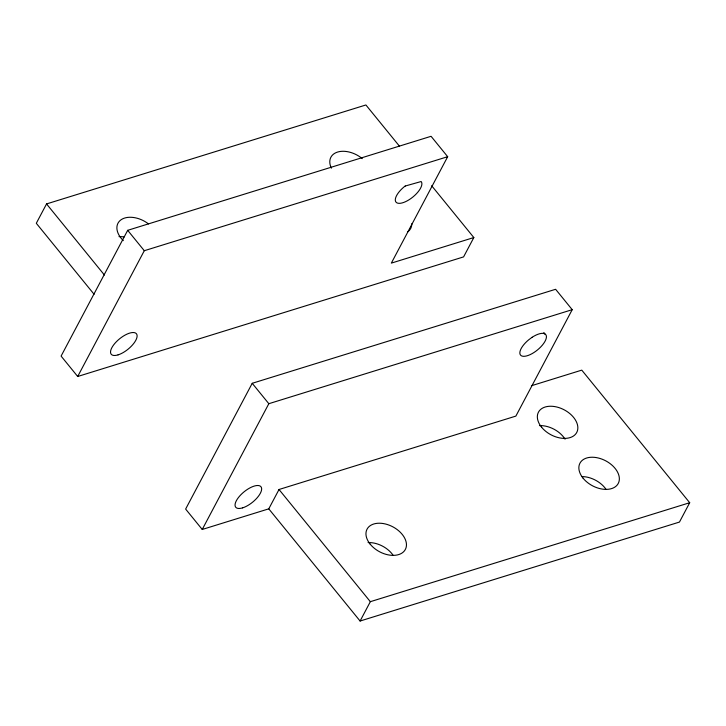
<?xml version="1.0" encoding="UTF-8"?>
<svg xmlns="http://www.w3.org/2000/svg" width="726" height="726" viewBox="0 0 726 726"><rect width="100%" height="100%" fill="white"/><g stroke="black" fill="none" stroke-linecap="round" stroke-linejoin="round"><path stroke-width="1.09" d="M399.5 146.235L365.904 104.971L46.546 203.933L36.3 223.281L94.09 294.275M473.833 237.547L391.332 263.121L447.679 156.698L431.072 136.297L127.685 230.323L61.093 356.094L77.7 376.485L463.587 256.895L473.833 237.547L431.661 185.747M77.7 376.485L144.292 250.715L447.679 156.698M252.221 383.301L185.629 509.071L202.236 529.463L268.774 508.844L279.02 489.496L515.868 416.098L572.215 309.675L555.617 289.284L252.221 383.301L268.829 403.701L202.236 529.463M268.774 508.844L360.096 621.029L370.342 601.682L689.7 502.719L581.771 370.133L531.414 385.742M689.7 502.719L679.454 522.067L360.096 621.029M268.829 403.701L572.215 309.675M543.819 332.526L545.199 334.223M127.685 230.323L144.292 250.715M46.546 203.933L104.426 275.036M279.02 489.496L370.342 601.682M581.953 476.583A21.662 14.121 27.9 0 1 606.047 489.342M539.454 425.618A21.662 14.121 27.9 0 1 565.073 439.176M368.064 542.585A21.662 14.121 27.9 0 1 393.147 555.317M118.991 236.631A21.662 14.121 27.9 0 1 124.082 236.966M331.392 168.178A21.662 14.121 27.9 0 1 337.581 152.061A21.662 14.121 27.9 0 1 362.238 158.613M411.796 223.735A21.662 14.121 27.9 0 1 407.713 231.848M123.311 240.615A21.662 14.121 27.9 0 1 121.296 219.615A21.662 14.121 27.9 0 1 148.476 223.907M405.235 186.028L404.2 186.782A16.244 6.706 -39.1 0 0 396.051 202.182A16.244 6.706 -39.1 0 0 412.994 196.927A16.244 6.706 -39.1 0 0 421.144 181.536L405.235 186.028M532.14 337.263L528.746 339.768A16.244 6.706 -39.1 0 0 520.596 355.159A16.244 6.706 -39.1 0 0 537.53 349.905A16.244 6.706 -39.1 0 0 545.68 334.514L544.11 333.552A16.244 6.706 -39.1 0 0 532.14 337.263M242.602 507.864A16.244 6.706 -39.1 0 0 261.614 488.326A16.244 6.706 -39.1 0 0 240.869 494.751A16.244 6.706 -39.1 0 0 242.602 507.864M583.141 478.262A21.662 14.121 27.9 0 0 617.88 484.088A21.662 14.121 27.9 0 0 596.309 457.589A21.662 14.121 27.9 0 0 583.141 478.262M541.632 427.269A21.662 14.121 27.9 0 0 576.371 433.095A21.662 14.121 27.9 0 0 554.8 406.596A21.662 14.121 27.9 0 0 541.632 427.269M370.242 544.246A21.662 14.121 27.9 0 0 404.981 550.072A21.662 14.121 27.9 0 0 383.41 523.573A21.662 14.121 27.9 0 0 370.242 544.246M118.057 354.878A16.244 6.706 -39.1 0 0 137.078 335.339A16.244 6.706 -39.1 0 0 116.332 341.774A16.244 6.706 -39.1 0 0 118.057 354.878"/></g></svg>
